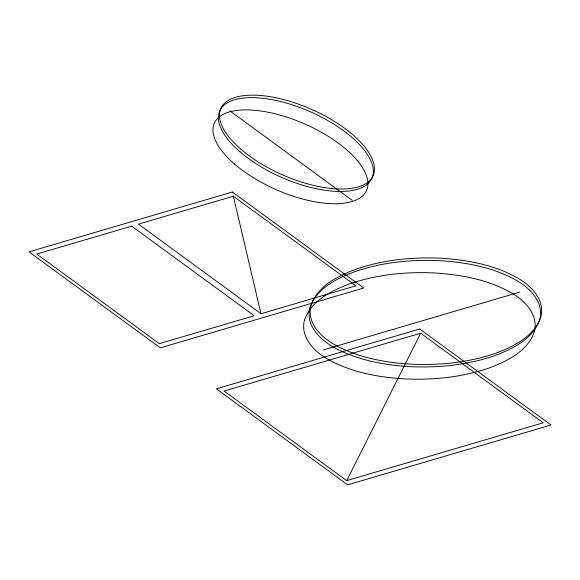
<?xml version="1.0" encoding="UTF-8"?>
<svg xmlns="http://www.w3.org/2000/svg" width="580" height="580" viewBox="0 0 580 580"><rect width="100%" height="100%" fill="white"/><g stroke="black" fill="none" stroke-linecap="round" stroke-linejoin="round"><path stroke-width="0.87" d="M346.666 480.639L420.681 333.195L543.235 422.798L346.666 480.639L224.112 391.029L420.681 333.195M233.334 196.214L138.439 224.141L260.993 313.744L355.888 285.824L233.334 196.214L260.993 313.744M323.277 349.936L519.847 292.095M229.724 110.78L352.277 200.383M304.471 320.138C300.063 336.762 313.722 351.103 327.019 358.752C350.625 372.353 378.131 377.29 405.021 378.936C433.427 380.168 462.289 377.275 489.259 367.945C507.246 361.123 527.742 351.277 534.325 331.709C538.733 315.085 525.067 300.744 511.777 293.096C488.171 279.495 460.658 274.558 433.775 272.912C405.369 271.679 376.507 274.572 349.537 283.903C331.55 290.725 311.054 300.57 304.471 320.138M309.887 307.864C305.471 324.488 319.138 338.829 332.427 346.477C356.033 360.086 383.547 365.016 410.43 366.661C438.835 367.894 467.705 365.001 494.667 355.678C512.655 348.848 533.15 339.01 539.734 319.442C544.149 302.818 530.483 288.477 517.186 280.829C493.58 267.22 466.073 262.29 439.183 260.645C410.778 259.405 381.915 262.305 354.953 271.629C336.958 278.451 316.462 288.296 309.887 307.864M310.967 305.406C306.552 322.038 320.218 336.378 333.514 344.027C357.12 357.628 384.627 362.565 411.517 364.204C439.923 365.443 468.785 362.551 495.748 353.22C513.742 346.398 534.238 336.552 540.814 316.985C545.229 300.36 531.563 286.02 518.274 278.371C494.667 264.77 467.154 259.833 440.271 258.187C411.865 256.954 382.996 259.847 356.033 269.178C338.046 276 317.55 285.846 310.967 305.406M232.348 192.024L29 251.85L160.305 347.855L363.653 288.021L232.348 192.024M131.66 226.135L36.765 254.054L159.319 343.657L254.214 315.738L131.66 226.135M419.695 328.998L216.347 388.832L347.652 484.837L551 425.002L419.695 328.998M241.062 149.343A83.215 35.822 23.8 0 0 371.396 178.596A83.215 35.822 23.8 0 0 278.407 98.296A83.215 35.822 23.8 0 0 241.062 149.343M239.982 151.8A83.215 35.822 23.8 0 0 370.315 181.054A83.215 35.822 23.8 0 0 277.327 100.753A83.215 35.822 23.8 0 0 239.982 151.8M234.567 164.067A83.215 35.822 23.8 0 0 364.9 193.321A83.215 35.822 23.8 0 0 271.911 113.028A83.215 35.822 23.8 0 0 234.567 164.067"/></g></svg>
